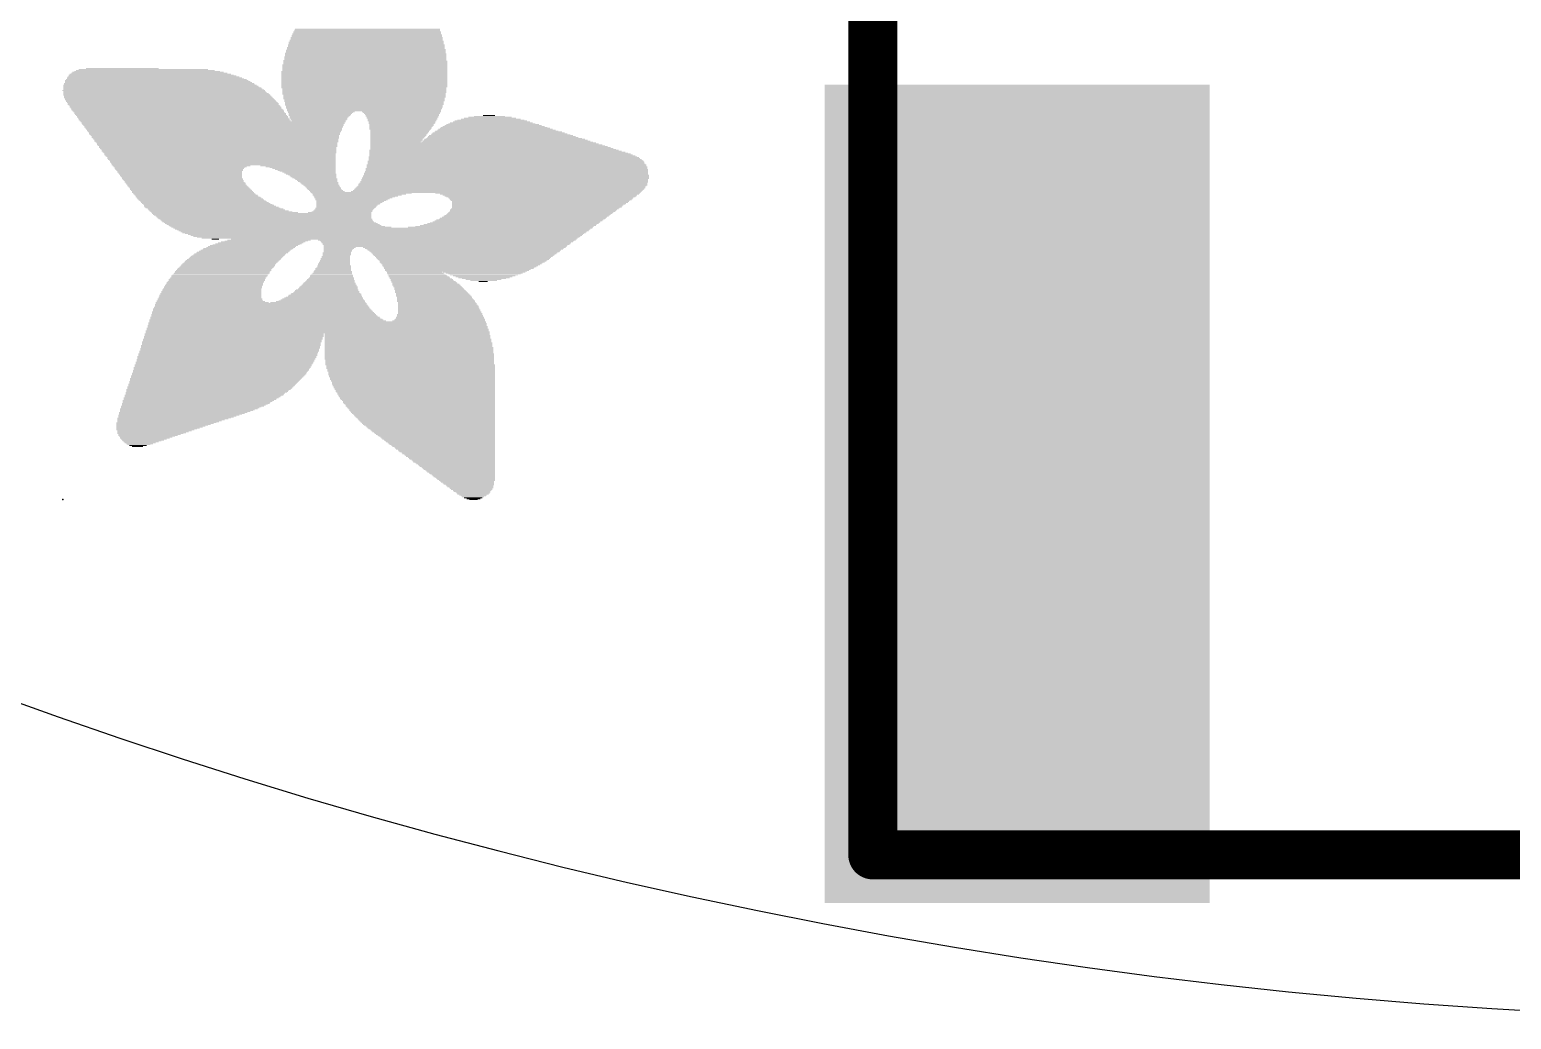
# Model space of a CAD drawing. Extents: x -22.4 to 22.3, y -22.2 to 22.2.
# Drawn here: x -7.5 to -1.35, y -22.23 to -18.11 of the extents above; entities that cross this region are included whole.
import ezdxf

# ---------------------------------------------------------------- set-up
doc = ezdxf.new("R2010")
doc.units = 0
for name, color, linetype in [('1', 12, 'CONTINUOUS'), ('20', 53, 'CONTINUOUS'), ('21', 53, 'CONTINUOUS'), ('23', 53, 'CONTINUOUS'), ('51', 53, 'CONTINUOUS')]:
    doc.layers.add(name, color=color, linetype=linetype)

# ---------------------------------------------------------------- blocks, each defined once
blk = doc.blocks.new('RECT')
blk.add_solid([(-0.5, -0.5), (0.5, -0.5), (-0.5, 0.5), (0.5, 0.5)])

msp = doc.modelspace()

# ---------------------------------------------------------------- linework, layer by layer
at = {"layer": '20'}
msp.add_arc((0, 0), 22.225, 180, 270, dxfattribs=at)
at = {"layer": '21', "const_width": 0.127}
msp.add_lwpolyline([(2.25, -21.542), (-2.25, -21.542)], dxfattribs=at)
at = {"layer": '21', "const_width": 0.0635}
msp.add_lwpolyline([(-2.25, -21.5103, 1), (-2.25, -21.5738)], format="xyb", dxfattribs=at)
at = {"layer": '23'}
msp.add_point((-7.366, -20.066), dxfattribs=at)
at = {"layer": '51', "const_width": 0.2032}
for points in [[(-4, -21.542), (-4, -14.042)], [(4, -21.542), (-4, -21.542)]]:
    msp.add_lwpolyline(points, dxfattribs=at)
at = {"layer": '51', "const_width": 0.1016}
for points in [[(-4, -21.4912, 1), (-4, -21.5928)], [(-4.0508, -21.542, 1), (-3.9492, -21.542)]]:
    msp.add_lwpolyline(points, format="xyb", dxfattribs=at)

# ---------------------------------------------------------------- block references
at = {"layer": '1', "xscale": 3.4, "yscale": 1.6, "rotation": 270}
msp.add_blockref('RECT', (-3.4, -20.042), dxfattribs=at)
at = {"layer": '21'}
for p, xscale, yscale in [((-6.1048, -18.1648), 0.6439, 0.0038), ((-6.1049, -18.1572), 0.6362, 0.0038), ((-6.1029, -18.161), 0.6401, 0.0038), ((-6.103, -18.1458), 0.6324, 0.0038), ((-6.103, -18.1496), 0.6324, 0.0038), ((-6.103, -18.1534), 0.6324, 0.0038), ((-6.103, -18.1381), 0.6248, 0.0038), ((-6.103, -18.142), 0.6248, 0.0039), ((-6.103, -18.1305), 0.6172, 0.0038), ((-6.1011, -18.1343), 0.621, 0.0038), ((-6.1011, -18.1229), 0.6134, 0.0038), ((-6.1011, -18.1267), 0.6134, 0.0038), ((-6.1011, -18.1153), 0.6058, 0.0038), ((-6.1011, -18.1191), 0.6058, 0.0038), ((-6.0992, -18.1115), 0.602, 0.0038), ((-6.1087, -18.2258), 0.6744, 0.0038), ((-6.1087, -18.2105), 0.6668, 0.0038), ((-6.1068, -18.2143), 0.6706, 0.0038), ((-6.1068, -18.2182), 0.6706, 0.0039), ((-6.1068, -18.222), 0.6706, 0.0038), ((-6.1068, -18.1991), 0.663, 0.0038), ((-6.1068, -18.2029), 0.663, 0.0038), ((-6.1068, -18.2067), 0.663, 0.0038), ((-6.1068, -18.1877), 0.6554, 0.0038), ((-6.1068, -18.1915), 0.6554, 0.0038), ((-6.1049, -18.1953), 0.6592, 0.0038), ((-6.1048, -18.1762), 0.6515, 0.0038), ((-6.1048, -18.1801), 0.6515, 0.0039), ((-6.1048, -18.1839), 0.6515, 0.0038), ((-6.1048, -18.1686), 0.6439, 0.0038), ((-6.1048, -18.1724), 0.6439, 0.0038), ((-7.0155, -18.2867), 0.6058, 0.0038), ((-7.0231, -18.2829), 0.5754, 0.0038), ((-7.0307, -18.2791), 0.5372, 0.0038), ((-7.1184, -18.2753), 0.3009, 0.0038), ((-6.1125, -18.2867), 0.6896, 0.0038), ((-6.1106, -18.2601), 0.6858, 0.0038), ((-6.1106, -18.2639), 0.6858, 0.0038), ((-6.1106, -18.2677), 0.6858, 0.0038), ((-6.1106, -18.2715), 0.6858, 0.0038), ((-6.1106, -18.2753), 0.6858, 0.0038), ((-6.1106, -18.2791), 0.6858, 0.0038), ((-6.1106, -18.2829), 0.6858, 0.0038), ((-6.1106, -18.241), 0.6782, 0.0038), ((-6.1087, -18.2448), 0.682, 0.0038), ((-6.1087, -18.2486), 0.682, 0.0038), ((-6.1087, -18.2524), 0.682, 0.0038), ((-6.1087, -18.2563), 0.682, 0.0039), ((-6.1087, -18.2296), 0.6744, 0.0038), ((-6.1087, -18.2334), 0.6744, 0.0038), ((-6.1087, -18.2372), 0.6744, 0.0038), ((-6.9622, -18.3439), 0.8039, 0.0038), ((-6.9584, -18.3477), 0.8115, 0.0038), ((-6.966, -18.3363), 0.7887, 0.0038), ((-6.9641, -18.3401), 0.7925, 0.0038), ((-6.9679, -18.3325), 0.7773, 0.0039), ((-6.9755, -18.3248), 0.762, 0.0038), ((-6.9717, -18.3286), 0.7696, 0.0038), ((-6.9774, -18.321), 0.7506, 0.0038), ((-6.985, -18.3134), 0.7278, 0.0038), ((-6.9812, -18.3172), 0.7354, 0.0038), ((-6.9888, -18.3096), 0.7124, 0.0038), ((-6.9983, -18.302), 0.6858, 0.0038), ((-6.9926, -18.3058), 0.6972, 0.0038), ((-7.0022, -18.2982), 0.6705, 0.0038), ((-7.006, -18.2944), 0.6477, 0.0039), ((-7.0117, -18.2905), 0.6287, 0.0038), ((-6.1125, -18.2905), 0.6896, 0.0038), ((-6.1125, -18.2944), 0.6896, 0.0039), ((-6.1125, -18.2982), 0.6896, 0.0038), ((-6.1125, -18.302), 0.6896, 0.0038), ((-6.1125, -18.3058), 0.6896, 0.0038), ((-6.1125, -18.3096), 0.6896, 0.0038), ((-6.1125, -18.3134), 0.6896, 0.0038), ((-6.1125, -18.3172), 0.6896, 0.0038), ((-6.1125, -18.321), 0.6896, 0.0038), ((-6.1125, -18.3248), 0.6896, 0.0038), ((-6.1125, -18.3286), 0.6896, 0.0038), ((-6.1125, -18.3325), 0.6896, 0.0039), ((-6.1125, -18.3363), 0.6896, 0.0038), ((-6.1125, -18.3401), 0.6896, 0.0038), ((-6.1125, -18.3439), 0.6896, 0.0038), ((-6.1125, -18.3477), 0.6896, 0.0038), ((-6.9469, -18.3667), 0.842, 0.0038), ((-6.9565, -18.3515), 0.8153, 0.0038), ((-6.9355, -18.382), 0.8573, 0.0038), ((-6.9336, -18.3858), 0.8611, 0.0038), ((-6.9526, -18.3553), 0.823, 0.0038), ((-6.9507, -18.3591), 0.8268, 0.0038), ((-6.9469, -18.3629), 0.8344, 0.0038), ((-6.9431, -18.3706), 0.842, 0.0039), ((-6.9412, -18.3744), 0.8458, 0.0038), ((-6.9374, -18.3782), 0.8534, 0.0038), ((-6.9298, -18.3896), 0.8611, 0.0038), ((-6.9279, -18.3934), 0.8649, 0.0038), ((-6.926, -18.3972), 0.8687, 0.0038), ((-6.9222, -18.401), 0.8687, 0.0038), ((-6.9203, -18.4048), 0.8725, 0.0038), ((-6.9165, -18.4087), 0.8725, 0.0039), ((-6.9146, -18.4125), 0.8763, 0.0038), ((-6.1125, -18.3515), 0.6896, 0.0038), ((-6.1144, -18.3553), 0.6858, 0.0038), ((-6.1125, -18.3591), 0.682, 0.0038), ((-6.1125, -18.3629), 0.682, 0.0038), ((-6.1125, -18.3667), 0.682, 0.0038), ((-6.1125, -18.3706), 0.682, 0.0039), ((-6.1125, -18.3744), 0.682, 0.0038), ((-6.1144, -18.3782), 0.6782, 0.0038), ((-6.1144, -18.382), 0.6782, 0.0038), ((-6.1125, -18.3858), 0.6744, 0.0038), ((-6.1125, -18.3896), 0.6744, 0.0038), ((-6.1125, -18.3934), 0.6744, 0.0038), ((-6.1144, -18.3972), 0.6706, 0.0038), ((-6.1144, -18.401), 0.6706, 0.0038), ((-6.1125, -18.4048), 0.6668, 0.0038), ((-6.1125, -18.4087), 0.6668, 0.0039), ((-6.1144, -18.4125), 0.663, 0.0038), ((-6.9108, -18.4163), 0.8763, 0.0038), ((-6.9069, -18.4201), 0.8763, 0.0038), ((-6.9069, -18.4239), 0.8763, 0.0038), ((-6.9031, -18.4277), 0.8763, 0.0038), ((-6.8993, -18.4315), 0.8763, 0.0038), ((-6.8974, -18.4353), 0.8801, 0.0038), ((-6.8955, -18.4391), 0.8763, 0.0038), ((-6.8917, -18.4429), 0.8763, 0.0038), ((-6.8898, -18.4468), 0.8801, 0.0039), ((-6.886, -18.4506), 0.8801, 0.0038), ((-6.8841, -18.4544), 0.8763, 0.0038), ((-6.8803, -18.4582), 0.8763, 0.0038), ((-6.8784, -18.462), 0.8801, 0.0038), ((-6.8765, -18.4658), 0.8763, 0.0038), ((-6.8727, -18.4696), 0.8763, 0.0038), ((-6.8688, -18.4734), 0.8763, 0.0038), ((-6.1125, -18.4163), 0.6592, 0.0038), ((-6.1125, -18.4201), 0.6592, 0.0038), ((-6.1125, -18.4239), 0.6592, 0.0038), ((-6.1145, -18.4277), 0.6553, 0.0038), ((-6.1126, -18.4315), 0.6515, 0.0038), ((-6.1126, -18.4353), 0.6515, 0.0038), ((-6.1145, -18.4391), 0.6477, 0.0038), ((-6.1126, -18.4429), 0.6439, 0.0038), ((-6.1145, -18.4468), 0.6401, 0.0039), ((-6.1145, -18.4506), 0.6401, 0.0038), ((-6.2915, -18.4544), 0.2781, 0.0038), ((-6.2954, -18.4582), 0.2705, 0.0038), ((-6.2954, -18.462), 0.2629, 0.0038), ((-6.2973, -18.4658), 0.259, 0.0038), ((-6.2992, -18.4696), 0.2552, 0.0038), ((-6.2992, -18.4734), 0.2476, 0.0038), ((-5.9582, -18.4544), 0.3276, 0.0038), ((-5.9582, -18.4582), 0.32, 0.0038), ((-5.9563, -18.462), 0.3162, 0.0038), ((-5.9563, -18.4658), 0.3086, 0.0038), ((-5.9544, -18.4696), 0.3048, 0.0038), ((-5.9563, -18.4734), 0.301, 0.0038), ((-5.5925, -18.4734), 0.1295, 0.0038), ((-5.5944, -18.4696), 0.0495, 0.0038), ((-6.8688, -18.4772), 0.8763, 0.0038), ((-6.865, -18.481), 0.8763, 0.0038), ((-6.8612, -18.4849), 0.8763, 0.0039), ((-6.8612, -18.4887), 0.8763, 0.0038), ((-6.8574, -18.4925), 0.8763, 0.0038), ((-6.7412, -18.4963), 1.1011, 0.0038), ((-6.7412, -18.5001), 1.0935, 0.0038), ((-6.7412, -18.5039), 1.0935, 0.0038), ((-6.7412, -18.5077), 1.0859, 0.0038), ((-6.7393, -18.5115), 1.0821, 0.0038), ((-6.7393, -18.5153), 1.0745, 0.0038), ((-6.7393, -18.5191), 1.0745, 0.0038), ((-6.7393, -18.523), 1.0668, 0.0039), ((-6.7374, -18.5268), 1.0629, 0.0038), ((-6.7355, -18.5306), 1.0591, 0.0038), ((-6.7374, -18.5344), 1.0553, 0.0038), ((-6.3011, -18.4772), 0.2438, 0.0038), ((-6.303, -18.481), 0.24, 0.0038), ((-6.3011, -18.4849), 0.2362, 0.0039), ((-6.303, -18.4887), 0.2324, 0.0038), ((-6.303, -18.4925), 0.2248, 0.0038), ((-5.9544, -18.4772), 0.2972, 0.0038), ((-5.9563, -18.481), 0.2934, 0.0038), ((-5.9544, -18.4849), 0.2896, 0.0039), ((-5.9563, -18.4887), 0.2858, 0.0038), ((-5.9563, -18.4925), 0.2858, 0.0038), ((-5.9563, -18.4963), 0.2782, 0.0038), ((-5.9563, -18.5001), 0.2782, 0.0038), ((-5.9582, -18.5039), 0.2744, 0.0038), ((-5.9583, -18.5077), 0.2667, 0.0038), ((-5.9583, -18.5115), 0.2667, 0.0038), ((-5.9602, -18.5153), 0.2629, 0.0038), ((-5.9621, -18.5191), 0.2591, 0.0038), ((-5.9621, -18.523), 0.2591, 0.0039), ((-5.964, -18.5268), 0.2553, 0.0038), ((-5.9639, -18.5306), 0.2476, 0.0038), ((-5.9658, -18.5344), 0.2438, 0.0038), ((-5.562, -18.5344), 0.5105, 0.0038), ((-5.5639, -18.5306), 0.4915, 0.0038), ((-5.5677, -18.5268), 0.4762, 0.0038), ((-5.5696, -18.523), 0.4572, 0.0039), ((-5.5734, -18.5191), 0.442, 0.0038), ((-5.5753, -18.5153), 0.423, 0.0038), ((-5.5772, -18.5115), 0.4038, 0.0038), ((-5.5791, -18.5077), 0.3848, 0.0038), ((-5.5829, -18.5039), 0.362, 0.0038), ((-5.5849, -18.5001), 0.3429, 0.0038), ((-5.5848, -18.4963), 0.32, 0.0038), ((-5.5867, -18.4925), 0.301, 0.0038), ((-5.5868, -18.4887), 0.2781, 0.0038), ((-5.5868, -18.4849), 0.2477, 0.0039), ((-5.5906, -18.481), 0.2171, 0.0038), ((-5.5906, -18.4772), 0.1791, 0.0038), ((-6.7355, -18.5382), 1.0515, 0.0038), ((-6.7355, -18.542), 1.0439, 0.0038), ((-6.7355, -18.5458), 1.0439, 0.0038), ((-6.7336, -18.5496), 1.0401, 0.0038), ((-6.7336, -18.5534), 1.0325, 0.0038), ((-6.7317, -18.5572), 1.0287, 0.0038), ((-6.7317, -18.5611), 1.0287, 0.0039), ((-6.7298, -18.5649), 1.0249, 0.0038), ((-6.7298, -18.5687), 1.0173, 0.0038), ((-6.7279, -18.5725), 1.0135, 0.0038), ((-6.7279, -18.5763), 1.0135, 0.0038), ((-6.7259, -18.5801), 1.0096, 0.0038), ((-6.7259, -18.5839), 1.002, 0.0038), ((-6.724, -18.5877), 0.9982, 0.0038), ((-6.724, -18.5915), 0.9982, 0.0038), ((-6.7221, -18.5953), 0.9944, 0.0038), ((-5.6058, -18.5915), 0.9639, 0.0038), ((-5.6001, -18.5953), 0.9753, 0.0038), ((-5.9658, -18.5382), 0.2438, 0.0038), ((-5.9677, -18.542), 0.24, 0.0038), ((-5.9696, -18.5458), 0.2362, 0.0038), ((-5.9715, -18.5496), 0.2324, 0.0038), ((-5.9715, -18.5534), 0.2324, 0.0038), ((-5.9734, -18.5572), 0.2286, 0.0038), ((-5.9754, -18.5611), 0.2247, 0.0039), ((-5.9773, -18.5649), 0.2209, 0.0038), ((-5.9792, -18.5687), 0.2171, 0.0038), ((-5.9792, -18.5725), 0.2171, 0.0038), ((-5.9811, -18.5763), 0.2133, 0.0038), ((-5.983, -18.5801), 0.2095, 0.0038), ((-5.6191, -18.5839), 0.9372, 0.0038), ((-5.6134, -18.5877), 0.9486, 0.0038), ((-5.5182, -18.5801), 0.7125, 0.0038), ((-5.522, -18.5763), 0.6973, 0.0038), ((-5.5258, -18.5725), 0.682, 0.0038), ((-5.5296, -18.5687), 0.6668, 0.0038), ((-5.5315, -18.5649), 0.6477, 0.0038), ((-5.5372, -18.5611), 0.6286, 0.0039), ((-5.541, -18.5572), 0.6134, 0.0038), ((-5.5448, -18.5534), 0.5982, 0.0038), ((-5.5468, -18.5496), 0.5791, 0.0038), ((-5.5506, -18.5458), 0.5639, 0.0038), ((-5.5544, -18.542), 0.5487, 0.0038), ((-5.5563, -18.5382), 0.5295, 0.0038), ((-6.7202, -18.5992), 0.9906, 0.0039), ((-6.7221, -18.603), 0.9868, 0.0038), ((-6.7202, -18.6068), 0.983, 0.0038), ((-6.7183, -18.6106), 0.9792, 0.0038), ((-6.7164, -18.6144), 0.9754, 0.0038), ((-6.7164, -18.6182), 0.9754, 0.0038), ((-6.7145, -18.622), 0.9716, 0.0038), ((-6.7126, -18.6258), 0.9678, 0.0038), ((-6.7126, -18.6296), 0.9601, 0.0038), ((-6.7126, -18.6334), 0.9601, 0.0038), ((-6.7107, -18.6373), 0.9563, 0.0039), ((-6.7088, -18.6411), 0.9525, 0.0038), ((-6.7069, -18.6449), 0.9487, 0.0038), ((-6.7069, -18.6487), 0.9487, 0.0038), ((-6.705, -18.6525), 0.9449, 0.0038), ((-6.7031, -18.6563), 0.9411, 0.0038), ((-5.5372, -18.6411), 1.1164, 0.0038), ((-5.5334, -18.6449), 1.124, 0.0038), ((-5.5315, -18.6487), 1.1278, 0.0038), ((-5.5277, -18.6525), 1.1354, 0.0038), ((-5.5258, -18.6563), 1.1392, 0.0038), ((-5.5544, -18.6258), 1.0745, 0.0038), ((-5.5487, -18.6296), 1.0859, 0.0038), ((-5.5449, -18.6334), 1.0935, 0.0038), ((-5.5392, -18.6373), 1.1049, 0.0039), ((-5.5734, -18.6144), 1.0364, 0.0038), ((-5.5677, -18.6182), 1.0478, 0.0038), ((-5.5601, -18.622), 1.063, 0.0038), ((-5.5944, -18.5992), 0.9867, 0.0039), ((-5.5886, -18.603), 0.9982, 0.0038), ((-5.5829, -18.6068), 1.0096, 0.0038), ((-5.5772, -18.6106), 1.021, 0.0038), ((-6.7012, -18.6601), 0.9373, 0.0038), ((-6.7012, -18.6639), 0.9373, 0.0038), ((-6.6993, -18.6677), 0.9335, 0.0038), ((-6.6974, -18.6715), 0.9297, 0.0038), ((-6.6974, -18.6754), 0.9297, 0.0039), ((-6.8727, -18.6792), 0.5715, 0.0038), ((-6.8783, -18.683), 0.5524, 0.0038), ((-6.8802, -18.6868), 0.541, 0.0038), ((-6.8821, -18.6906), 0.5372, 0.0038), ((-6.8821, -18.6944), 0.5296, 0.0038), ((-6.8802, -18.6982), 0.5258, 0.0038), ((-6.8802, -18.702), 0.5182, 0.0038), ((-6.8802, -18.7058), 0.5182, 0.0038), ((-6.8783, -18.7096), 0.5144, 0.0038), ((-6.8764, -18.7135), 0.5106, 0.0039), ((-6.8745, -18.7173), 0.5068, 0.0038), ((-6.3887, -18.6792), 0.3124, 0.0038), ((-6.3773, -18.683), 0.2896, 0.0038), ((-6.3697, -18.6868), 0.2743, 0.0038), ((-6.3639, -18.6906), 0.2629, 0.0038), ((-6.3582, -18.6944), 0.2515, 0.0038), ((-6.3525, -18.6982), 0.2401, 0.0038), ((-6.3487, -18.702), 0.2324, 0.0038), ((-6.343, -18.7058), 0.221, 0.0038), ((-6.3392, -18.7096), 0.2134, 0.0038), ((-6.3335, -18.7135), 0.2096, 0.0039), ((-6.3296, -18.7173), 0.2019, 0.0038), ((-5.5239, -18.7096), 1.1811, 0.0038), ((-5.5239, -18.7135), 1.1811, 0.0039), ((-5.522, -18.7173), 1.1849, 0.0038), ((-5.522, -18.702), 1.1773, 0.0038), ((-5.522, -18.7058), 1.1773, 0.0038), ((-5.522, -18.6906), 1.1697, 0.0038), ((-5.5201, -18.6944), 1.1735, 0.0038), ((-5.5201, -18.6982), 1.1735, 0.0038), ((-5.522, -18.6754), 1.1621, 0.0039), ((-5.522, -18.6792), 1.1621, 0.0038), ((-5.5201, -18.683), 1.1659, 0.0038), ((-5.5201, -18.6868), 1.1659, 0.0038), ((-5.522, -18.6715), 1.1545, 0.0038), ((-5.5258, -18.6601), 1.1468, 0.0038), ((-5.5239, -18.6639), 1.1506, 0.0038), ((-5.5239, -18.6677), 1.1506, 0.0038), ((-6.8745, -18.7211), 0.5068, 0.0038), ((-6.8726, -18.7249), 0.503, 0.0038), ((-6.8707, -18.7287), 0.4992, 0.0038), ((-6.8688, -18.7325), 0.503, 0.0038), ((-6.8669, -18.7363), 0.4991, 0.0038), ((-6.8631, -18.7401), 0.4991, 0.0038), ((-6.8612, -18.7439), 0.4953, 0.0038), ((-6.8593, -18.7477), 0.4991, 0.0038), ((-6.8555, -18.7516), 0.4991, 0.0039), ((-6.8536, -18.7554), 0.4953, 0.0038), ((-6.8498, -18.7592), 0.4953, 0.0038), ((-6.8479, -18.763), 0.4991, 0.0038), ((-6.8441, -18.7668), 0.4991, 0.0038), ((-6.8403, -18.7706), 0.4991, 0.0038), ((-6.8365, -18.7744), 0.4991, 0.0038), ((-6.8345, -18.7782), 0.503, 0.0038), ((-6.8307, -18.782), 0.503, 0.0038), ((-6.3258, -18.7211), 0.1943, 0.0038), ((-6.3239, -18.7249), 0.1905, 0.0038), ((-6.3201, -18.7287), 0.1829, 0.0038), ((-6.3144, -18.7325), 0.1791, 0.0038), ((-6.3125, -18.7363), 0.1753, 0.0038), ((-6.3087, -18.7401), 0.1676, 0.0038), ((-6.3068, -18.7439), 0.1638, 0.0038), ((-6.3011, -18.7477), 0.16, 0.0038), ((-6.2992, -18.7516), 0.1562, 0.0039), ((-6.2973, -18.7554), 0.1524, 0.0038), ((-6.2916, -18.7592), 0.1486, 0.0038), ((-6.2897, -18.763), 0.1448, 0.0038), ((-6.2859, -18.7668), 0.1448, 0.0038), ((-6.282, -18.7706), 0.1447, 0.0038), ((-6.2801, -18.7744), 0.1409, 0.0038), ((-6.2763, -18.7782), 0.1409, 0.0038), ((-6.2725, -18.782), 0.141, 0.0038), ((-5.5582, -18.782), 1.2039, 0.0038), ((-5.5544, -18.7782), 1.2039, 0.0038), ((-5.5506, -18.7744), 1.2039, 0.0038), ((-5.5467, -18.7706), 1.204, 0.0038), ((-5.5448, -18.7668), 1.2002, 0.0038), ((-5.541, -18.763), 1.2002, 0.0038), ((-5.5372, -18.7554), 1.2002, 0.0038), ((-5.5372, -18.7592), 1.2002, 0.0038), ((-5.5353, -18.7516), 1.1964, 0.0039), ((-5.5315, -18.7439), 1.1964, 0.0038), ((-5.5315, -18.7477), 1.1964, 0.0038), ((-5.5296, -18.7363), 1.1925, 0.0038), ((-5.5296, -18.7401), 1.1925, 0.0038), ((-5.5258, -18.7287), 1.1925, 0.0038), ((-5.5258, -18.7325), 1.1925, 0.0038), ((-5.5239, -18.7211), 1.1887, 0.0038), ((-5.5239, -18.7249), 1.1887, 0.0038), ((-6.8269, -18.7858), 0.5029, 0.0038), ((-6.825, -18.7897), 0.5067, 0.0039), ((-6.8212, -18.7935), 0.5067, 0.0038), ((-6.8174, -18.7973), 0.5067, 0.0038), ((-6.8117, -18.8011), 0.5105, 0.0038), ((-6.8079, -18.8049), 0.5105, 0.0038), ((-6.804, -18.8087), 0.5182, 0.0038), ((-6.8002, -18.8125), 0.5182, 0.0038), ((-6.7945, -18.8163), 0.522, 0.0038), ((-6.7907, -18.8201), 0.522, 0.0038), ((-6.785, -18.8239), 0.5258, 0.0038), ((-6.7812, -18.8278), 0.5258, 0.0039), ((-6.7755, -18.8316), 0.5295, 0.0038), ((-6.7697, -18.8354), 0.5334, 0.0038), ((-6.764, -18.8392), 0.5372, 0.0038), ((-6.7583, -18.843), 0.541, 0.0038), ((-6.2668, -18.7858), 0.1448, 0.0038), ((-5.6496, -18.7897), 1.3716, 0.0039), ((-6.124, -18.7935), 0.4153, 0.0038), ((-6.1335, -18.7973), 0.3886, 0.0038), ((-6.143, -18.8011), 0.3696, 0.0038), ((-6.1487, -18.8049), 0.3506, 0.0038), ((-6.1526, -18.8087), 0.3353, 0.0038), ((-6.1583, -18.8125), 0.3239, 0.0038), ((-6.162, -18.8163), 0.3086, 0.0038), ((-6.1659, -18.8201), 0.3009, 0.0038), ((-6.1678, -18.8239), 0.2895, 0.0038), ((-6.1715, -18.8278), 0.2819, 0.0039), ((-6.1753, -18.8316), 0.2743, 0.0038), ((-6.1791, -18.8354), 0.2667, 0.0038), ((-6.181, -18.8392), 0.2629, 0.0038), ((-6.1849, -18.843), 0.2552, 0.0038), ((-5.5639, -18.7858), 1.2078, 0.0038), ((-5.3924, -18.7935), 0.8496, 0.0038), ((-5.3848, -18.7973), 0.8268, 0.0038), ((-5.3829, -18.8011), 0.8078, 0.0038), ((-5.381, -18.8049), 0.7963, 0.0038), ((-5.3791, -18.8087), 0.7848, 0.0038), ((-5.3791, -18.8125), 0.7696, 0.0038), ((-5.3791, -18.8163), 0.762, 0.0038), ((-5.3791, -18.8201), 0.7544, 0.0038), ((-5.381, -18.8239), 0.743, 0.0038), ((-5.3868, -18.8354), 0.7239, 0.0038), ((-5.3887, -18.8392), 0.7201, 0.0038), ((-5.3925, -18.843), 0.7125, 0.0038), ((-5.381, -18.8278), 0.7354, 0.0039), ((-5.3829, -18.8316), 0.7316, 0.0038), ((-6.7545, -18.8468), 0.5486, 0.0038), ((-6.7469, -18.8506), 0.5563, 0.0038), ((-6.7412, -18.8544), 0.5601, 0.0038), ((-6.7317, -18.8582), 0.5639, 0.0038), ((-6.726, -18.862), 0.5677, 0.0038), ((-6.7164, -18.8659), 0.5792, 0.0039), ((-6.7069, -18.8697), 0.5905, 0.0038), ((-6.6935, -18.8735), 0.6096, 0.0038), ((-6.5392, -18.8773), 0.9106, 0.0038), ((-6.5373, -18.8811), 0.9068, 0.0038), ((-6.5354, -18.8849), 0.903, 0.0038), ((-6.5316, -18.8887), 0.8954, 0.0038), ((-6.5297, -18.8925), 0.8916, 0.0038), ((-6.5278, -18.8963), 0.8878, 0.0038), ((-6.524, -18.9001), 0.8878, 0.0038), ((-6.5202, -18.904), 0.8801, 0.0039), ((-6.2153, -18.8735), 0.2629, 0.0038), ((-6.2058, -18.8697), 0.2515, 0.0038), ((-6.2021, -18.8659), 0.2439, 0.0039), ((-6.1983, -18.862), 0.2439, 0.0038), ((-6.1925, -18.8544), 0.2476, 0.0038), ((-6.1944, -18.8582), 0.2438, 0.0038), ((-6.1868, -18.8468), 0.2514, 0.0038), ((-6.1887, -18.8506), 0.2476, 0.0038), ((-5.4667, -18.904), 0.6934, 0.0039), ((-5.4572, -18.9001), 0.6896, 0.0038), ((-5.4534, -18.8963), 0.6896, 0.0038), ((-5.4477, -18.8925), 0.6858, 0.0038), ((-5.44, -18.8887), 0.6858, 0.0038), ((-5.4362, -18.8849), 0.6858, 0.0038), ((-5.4305, -18.8811), 0.682, 0.0038), ((-5.4248, -18.8773), 0.6858, 0.0038), ((-5.421, -18.8735), 0.6858, 0.0038), ((-5.4153, -18.8697), 0.6896, 0.0038), ((-5.4096, -18.862), 0.6934, 0.0038), ((-5.4115, -18.8659), 0.6896, 0.0039), ((-5.4039, -18.8582), 0.6973, 0.0038), ((-5.3944, -18.8468), 0.7087, 0.0038), ((-5.3963, -18.8506), 0.7049, 0.0038), ((-5.4001, -18.8544), 0.6973, 0.0038), ((-6.5164, -18.9078), 0.8801, 0.0038), ((-6.5126, -18.9116), 0.8801, 0.0038), ((-6.505, -18.9154), 0.8801, 0.0038), ((-6.4992, -18.9192), 0.8839, 0.0038), ((-6.4916, -18.923), 0.884, 0.0038), ((-6.484, -18.9268), 0.8839, 0.0038), ((-6.4745, -18.9306), 0.8953, 0.0038), ((-6.4573, -18.9344), 0.9144, 0.0038), ((-6.0363, -18.9382), 1.7412, 0.0038), ((-6.0363, -18.9421), 1.726, 0.0039), ((-6.0345, -18.9459), 1.7145, 0.0038), ((-6.0325, -18.9497), 1.703, 0.0038), ((-6.0325, -18.9535), 1.6878, 0.0038), ((-6.0306, -18.9573), 1.6764, 0.0038), ((-6.0287, -18.9611), 1.6574, 0.0038), ((-6.0249, -18.9649), 1.6421, 0.0038), ((-5.5467, -18.9344), 0.7696, 0.0038), ((-5.5296, -18.9306), 0.743, 0.0038), ((-5.5163, -18.9268), 0.7315, 0.0038), ((-5.5068, -18.923), 0.7201, 0.0038), ((-5.4953, -18.9192), 0.7124, 0.0038), ((-5.4877, -18.9154), 0.7049, 0.0038), ((-5.4801, -18.9116), 0.6973, 0.0038), ((-5.4724, -18.9078), 0.6972, 0.0038), ((-6.0211, -18.9687), 1.6269, 0.0038), ((-6.0192, -18.9725), 1.6078, 0.0038), ((-6.0135, -18.9763), 1.5887, 0.0038), ((-6.0078, -18.9802), 1.5621, 0.0039), ((-6.5983, -19.0259), 0.3734, 0.0038), ((-6.5945, -19.0221), 0.3734, 0.0038), ((-6.585, -19.0183), 0.3695, 0.0039), ((-6.5793, -19.0144), 0.3657, 0.0038), ((-6.5716, -19.0106), 0.3658, 0.0038), ((-6.7317, -18.984), 0.0305, 0.0038), ((-6.5621, -19.0068), 0.362, 0.0038), ((-6.5526, -19.003), 0.3581, 0.0038), ((-6.5431, -18.9992), 0.3543, 0.0038), ((-6.5335, -18.9954), 0.3505, 0.0038), ((-6.5202, -18.9916), 0.3467, 0.0038), ((-6.5088, -18.9878), 0.3467, 0.0038), ((-5.9487, -18.984), 1.4364, 0.0038), ((-5.7696, -18.9878), 1.0706, 0.0038), ((-5.7696, -18.9916), 1.0554, 0.0038), ((-5.7696, -18.9954), 1.0478, 0.0038), ((-5.7716, -18.9992), 1.0363, 0.0038), ((-5.7716, -19.003), 1.0287, 0.0038), ((-5.7735, -19.0068), 1.0249, 0.0038), ((-5.7754, -19.0106), 1.0135, 0.0038), ((-5.7773, -19.0144), 1.0097, 0.0038), ((-6.2154, -19.0183), 0.1334, 0.0039), ((-6.2192, -19.0221), 0.1258, 0.0038), ((-6.2211, -19.0259), 0.122, 0.0038), ((-5.6972, -19.0183), 0.842, 0.0039), ((-5.6972, -19.0221), 0.8268, 0.0038), ((-5.6953, -19.0259), 0.8154, 0.0038), ((-6.6745, -19.0868), 0.3886, 0.0038), ((-6.6707, -19.083), 0.3886, 0.0038), ((-6.6669, -19.0792), 0.3886, 0.0038), ((-6.6631, -19.0754), 0.3887, 0.0038), ((-6.6593, -19.0716), 0.3887, 0.0038), ((-6.6554, -19.0678), 0.3886, 0.0038), ((-6.6497, -19.064), 0.3848, 0.0038), ((-6.6459, -19.0602), 0.3848, 0.0038), ((-6.6421, -19.0564), 0.3848, 0.0039), ((-6.6383, -19.0525), 0.3848, 0.0038), ((-6.6326, -19.0487), 0.381, 0.0038), ((-6.6288, -19.0449), 0.381, 0.0038), ((-6.6211, -19.0411), 0.381, 0.0038), ((-6.6173, -19.0373), 0.381, 0.0038), ((-6.6116, -19.0335), 0.3772, 0.0038), ((-6.6059, -19.0297), 0.3734, 0.0038), ((-6.2383, -19.0868), 0.1333, 0.0038), ((-6.2364, -19.0792), 0.1295, 0.0038), ((-6.2364, -19.083), 0.1295, 0.0038), ((-6.2345, -19.0716), 0.1257, 0.0038), ((-6.2345, -19.0754), 0.1257, 0.0038), ((-6.2326, -19.064), 0.1219, 0.0038), ((-6.2326, -19.0678), 0.1219, 0.0038), ((-6.2307, -19.0564), 0.1181, 0.0039), ((-6.2307, -19.0602), 0.1181, 0.0038), ((-6.2269, -19.0411), 0.1181, 0.0038), ((-6.2269, -19.0449), 0.1181, 0.0038), ((-6.2269, -19.0487), 0.1181, 0.0038), ((-6.2288, -19.0525), 0.1143, 0.0038), ((-6.223, -19.0297), 0.1182, 0.0038), ((-6.223, -19.0335), 0.1182, 0.0038), ((-6.225, -19.0373), 0.1143, 0.0038), ((-5.6973, -19.0297), 0.8039, 0.0038), ((-5.6954, -19.0335), 0.7925, 0.0038), ((-5.6953, -19.0373), 0.7848, 0.0038), ((-5.6972, -19.0411), 0.7734, 0.0038), ((-5.6972, -19.0449), 0.7658, 0.0038), ((-5.6991, -19.0487), 0.7544, 0.0038), ((-5.6991, -19.0525), 0.7468, 0.0038), ((-5.6992, -19.0564), 0.7391, 0.0039), ((-5.7011, -19.0602), 0.7277, 0.0038), ((-5.7011, -19.064), 0.7201, 0.0038), ((-5.7011, -19.0678), 0.7125, 0.0038), ((-5.703, -19.0716), 0.7011, 0.0038), ((-5.7029, -19.0754), 0.6934, 0.0038), ((-5.7067, -19.0792), 0.6858, 0.0038), ((-5.7087, -19.083), 0.6743, 0.0038), ((-5.7087, -19.0868), 0.6667, 0.0038), ((-6.7259, -19.1516), 0.4, 0.0038), ((-6.7221, -19.1478), 0.4, 0.0038), ((-6.7202, -19.144), 0.3962, 0.0038), ((-6.7145, -19.1364), 0.4, 0.0038), ((-6.7164, -19.1402), 0.3962, 0.0038), ((-6.7126, -19.1326), 0.3962, 0.0039), ((-6.7088, -19.1287), 0.3962, 0.0038), ((-6.705, -19.1249), 0.3963, 0.0038), ((-6.7012, -19.1173), 0.3963, 0.0038), ((-6.7031, -19.1211), 0.3925, 0.0038), ((-6.6974, -19.1135), 0.3963, 0.0038), ((-6.6955, -19.1097), 0.3925, 0.0038), ((-6.6916, -19.1059), 0.3924, 0.0038), ((-6.6878, -19.1021), 0.3924, 0.0038), ((-6.684, -19.0983), 0.3924, 0.0038), ((-6.6802, -19.0945), 0.3924, 0.0039), ((-6.6783, -19.0906), 0.3886, 0.0038), ((-6.2534, -19.1516), 0.1943, 0.0038), ((-6.2515, -19.1478), 0.1905, 0.0038), ((-6.2496, -19.144), 0.1867, 0.0038), ((-6.2496, -19.1364), 0.1791, 0.0038), ((-6.2496, -19.1402), 0.1791, 0.0038), ((-6.2477, -19.1326), 0.1753, 0.0039), ((-6.2477, -19.1287), 0.1677, 0.0038), ((-6.2458, -19.1249), 0.1639, 0.0038), ((-6.2439, -19.1173), 0.1601, 0.0038), ((-6.2439, -19.1211), 0.1601, 0.0038), ((-6.244, -19.1135), 0.1524, 0.0038), ((-6.242, -19.1059), 0.1485, 0.0038), ((-6.242, -19.1097), 0.1485, 0.0038), ((-6.2401, -19.1021), 0.1447, 0.0038), ((-6.2383, -19.0945), 0.1409, 0.0039), ((-6.2383, -19.0983), 0.1409, 0.0038), ((-6.2383, -19.0906), 0.1333, 0.0038), ((-5.7106, -19.0906), 0.6553, 0.0038), ((-5.7144, -19.0945), 0.6477, 0.0039), ((-5.7163, -19.0983), 0.6363, 0.0038), ((-5.7182, -19.1021), 0.6248, 0.0038), ((-5.7201, -19.1059), 0.621, 0.0038), ((-5.7239, -19.1097), 0.6058, 0.0038), ((-5.7277, -19.1135), 0.5982, 0.0038), ((-5.7296, -19.1173), 0.5868, 0.0038), ((-5.9049, -19.1211), 0.2286, 0.0038), ((-5.9011, -19.1249), 0.2363, 0.0038), ((-5.8973, -19.1287), 0.2363, 0.0038), ((-5.8935, -19.1326), 0.2439, 0.0039), ((-5.8896, -19.1364), 0.2438, 0.0038), ((-5.8858, -19.1402), 0.2514, 0.0038), ((-5.882, -19.144), 0.2514, 0.0038), ((-5.8782, -19.1478), 0.259, 0.0038), ((-5.8744, -19.1516), 0.2591, 0.0038), ((-5.6154, -19.1211), 0.3429, 0.0038), ((-5.6153, -19.1249), 0.32, 0.0038), ((-5.6134, -19.1287), 0.301, 0.0038), ((-5.6153, -19.1326), 0.282, 0.0039), ((-5.6153, -19.1364), 0.259, 0.0038), ((-5.6153, -19.1402), 0.2362, 0.0038), ((-5.6153, -19.144), 0.2134, 0.0038), ((-5.6153, -19.1478), 0.1828, 0.0038), ((-5.6172, -19.1516), 0.1486, 0.0038), ((-6.7507, -19.2088), 0.4191, 0.0039), ((-6.7507, -19.2126), 0.4191, 0.0038), ((-6.7488, -19.2011), 0.4153, 0.0038), ((-6.7488, -19.2049), 0.4153, 0.0038), ((-6.7469, -19.1935), 0.4115, 0.0038), ((-6.7469, -19.1973), 0.4115, 0.0038), ((-6.745, -19.1897), 0.4077, 0.0038), ((-6.7412, -19.1821), 0.4077, 0.0038), ((-6.7412, -19.1859), 0.4077, 0.0038), ((-6.7374, -19.1745), 0.4077, 0.0038), ((-6.7393, -19.1783), 0.4039, 0.0038), ((-6.7355, -19.1707), 0.4039, 0.0039), ((-6.7317, -19.163), 0.4039, 0.0038), ((-6.7336, -19.1668), 0.4001, 0.0038), ((-6.7298, -19.1592), 0.4001, 0.0038), ((-6.7259, -19.1554), 0.4, 0.0038), ((-6.2725, -19.2126), 0.2934, 0.0038), ((-6.2726, -19.2088), 0.2857, 0.0039), ((-6.2707, -19.2049), 0.2743, 0.0038), ((-6.2688, -19.2011), 0.2705, 0.0038), ((-6.2688, -19.1973), 0.2629, 0.0038), ((-6.2669, -19.1935), 0.2591, 0.0038), ((-6.2649, -19.1897), 0.2476, 0.0038), ((-6.263, -19.1859), 0.2438, 0.0038), ((-6.2611, -19.1821), 0.24, 0.0038), ((-6.2611, -19.1783), 0.2324, 0.0038), ((-6.2592, -19.1745), 0.2286, 0.0038), ((-6.2592, -19.1707), 0.221, 0.0039), ((-6.2573, -19.1668), 0.2172, 0.0038), ((-6.2573, -19.163), 0.2096, 0.0038), ((-6.2554, -19.1592), 0.2058, 0.0038), ((-6.2534, -19.1554), 0.2019, 0.0038), ((-5.8725, -19.1554), 0.2629, 0.0038), ((-5.8668, -19.1592), 0.2667, 0.0038), ((-5.8649, -19.163), 0.2705, 0.0038), ((-5.8611, -19.1668), 0.2705, 0.0038), ((-5.8573, -19.1707), 0.2781, 0.0039), ((-5.8554, -19.1745), 0.2819, 0.0038), ((-5.8516, -19.1783), 0.2819, 0.0038), ((-5.8496, -19.1821), 0.2858, 0.0038), ((-5.8458, -19.1859), 0.2858, 0.0038), ((-5.8439, -19.1897), 0.2896, 0.0038), ((-5.842, -19.1935), 0.2934, 0.0038), ((-5.8382, -19.1973), 0.2934, 0.0038), ((-5.8363, -19.2011), 0.2972, 0.0038), ((-5.8344, -19.2049), 0.301, 0.0038), ((-5.8306, -19.2088), 0.301, 0.0039), ((-5.8287, -19.2126), 0.3048, 0.0038), ((-5.6173, -19.1554), 0.1105, 0.0038), ((-5.6192, -19.1592), 0.0381, 0.0038), ((-6.5392, -19.2735), 0.903, 0.0038), ((-6.5393, -19.2659), 0.8953, 0.0038), ((-6.5393, -19.2697), 0.8953, 0.0038), ((-6.5431, -19.2545), 0.8801, 0.0038), ((-6.5412, -19.2583), 0.8839, 0.0038), ((-6.5393, -19.2621), 0.8877, 0.0038), ((-6.5412, -19.2507), 0.8763, 0.0038), ((-6.745, -19.2469), 0.4686, 0.0039), ((-6.7545, -19.2392), 0.442, 0.0038), ((-6.7507, -19.243), 0.4496, 0.0038), ((-6.7545, -19.2316), 0.4344, 0.0038), ((-6.7545, -19.2354), 0.4344, 0.0038), ((-6.7545, -19.224), 0.4268, 0.0038), ((-6.7545, -19.2278), 0.4268, 0.0038), ((-6.7526, -19.2164), 0.4229, 0.0038), ((-6.7526, -19.2202), 0.4229, 0.0038), ((-6.3049, -19.2469), 0.3962, 0.0039), ((-6.2954, -19.243), 0.3696, 0.0038), ((-6.2896, -19.2392), 0.3581, 0.0038), ((-6.2877, -19.2354), 0.3467, 0.0038), ((-6.2858, -19.2316), 0.3353, 0.0038), ((-6.282, -19.2278), 0.3277, 0.0038), ((-6.2801, -19.224), 0.3163, 0.0038), ((-6.2763, -19.2202), 0.3086, 0.0038), ((-6.2763, -19.2164), 0.301, 0.0038), ((-5.8249, -19.2202), 0.3125, 0.0038), ((-5.8268, -19.2164), 0.3086, 0.0038), ((-5.8211, -19.224), 0.3125, 0.0038), ((-5.8211, -19.2278), 0.3125, 0.0038), ((-5.8192, -19.2316), 0.3163, 0.0038), ((-5.8173, -19.2354), 0.3201, 0.0038), ((-5.8154, -19.2392), 0.3239, 0.0038), ((-5.8154, -19.243), 0.3239, 0.0038), ((-5.8115, -19.2469), 0.3238, 0.0039), ((-5.8096, -19.2507), 0.3276, 0.0038), ((-5.8096, -19.2545), 0.3276, 0.0038), ((-5.8077, -19.2583), 0.3314, 0.0038), ((-5.8058, -19.2621), 0.3352, 0.0038), ((-5.8058, -19.2659), 0.3352, 0.0038), ((-5.8039, -19.2697), 0.339, 0.0038), ((-5.8039, -19.2735), 0.339, 0.0038), ((-6.3088, -19.3307), 1.4021, 0.0038), ((-6.3069, -19.3345), 1.4059, 0.0038), ((-6.3069, -19.3269), 1.3983, 0.0038), ((-6.5202, -19.3192), 0.9716, 0.0038), ((-6.5145, -19.3231), 0.983, 0.0039), ((-6.5259, -19.3078), 0.9525, 0.0038), ((-6.524, -19.3116), 0.9563, 0.0038), ((-6.5202, -19.3154), 0.9639, 0.0038), ((-6.5316, -19.2964), 0.9334, 0.0038), ((-6.5297, -19.3002), 0.9372, 0.0038), ((-6.5278, -19.304), 0.941, 0.0038), ((-6.5354, -19.285), 0.9182, 0.0039), ((-6.5335, -19.2888), 0.922, 0.0038), ((-6.5316, -19.2926), 0.9258, 0.0038), ((-6.5373, -19.2773), 0.9068, 0.0038), ((-6.5354, -19.2811), 0.9106, 0.0038), ((-5.8039, -19.3231), 0.3848, 0.0039), ((-5.8001, -19.3192), 0.3772, 0.0038), ((-5.7982, -19.3154), 0.3734, 0.0038), ((-5.7982, -19.3078), 0.3658, 0.0038), ((-5.7982, -19.3116), 0.3658, 0.0038), ((-5.8001, -19.2964), 0.3544, 0.0038), ((-5.7982, -19.3002), 0.3582, 0.0038), ((-5.7982, -19.304), 0.3582, 0.0038), ((-5.802, -19.2773), 0.3429, 0.0038), ((-5.802, -19.2811), 0.3429, 0.0038), ((-5.8001, -19.285), 0.3467, 0.0039), ((-5.8001, -19.2888), 0.3467, 0.0038), ((-5.7982, -19.2926), 0.3505, 0.0038), ((-6.6555, -19.3878), 0.7467, 0.0038), ((-6.6574, -19.3916), 0.7429, 0.0038), ((-6.6574, -19.3954), 0.7429, 0.0038), ((-6.6536, -19.3764), 0.7429, 0.0038), ((-6.6536, -19.3802), 0.7429, 0.0038), ((-6.6536, -19.384), 0.7429, 0.0038), ((-6.3088, -19.365), 1.4249, 0.0038), ((-6.3068, -19.3688), 1.4288, 0.0038), ((-6.3068, -19.3726), 1.4288, 0.0038), ((-6.3088, -19.3535), 1.4173, 0.0038), ((-6.3069, -19.3573), 1.4211, 0.0038), ((-6.3069, -19.3612), 1.4211, 0.0039), ((-6.3088, -19.3421), 1.4097, 0.0038), ((-6.3069, -19.3459), 1.4135, 0.0038), ((-6.3069, -19.3497), 1.4135, 0.0038), ((-6.3069, -19.3383), 1.4059, 0.0038), ((-5.9353, -19.3764), 0.6858, 0.0038), ((-5.9353, -19.3802), 0.6858, 0.0038), ((-5.9334, -19.384), 0.6896, 0.0038), ((-5.9334, -19.3878), 0.6896, 0.0038), ((-5.9334, -19.3916), 0.6896, 0.0038), ((-5.9334, -19.3954), 0.6896, 0.0038), ((-6.6745, -19.4488), 0.7468, 0.0038), ((-6.6764, -19.4526), 0.743, 0.0038), ((-6.6764, -19.4564), 0.743, 0.0038), ((-6.6707, -19.4374), 0.7468, 0.0039), ((-6.6726, -19.4412), 0.743, 0.0038), ((-6.6726, -19.445), 0.743, 0.0038), ((-6.6669, -19.4259), 0.7467, 0.0038), ((-6.6688, -19.4297), 0.7429, 0.0038), ((-6.6688, -19.4335), 0.7429, 0.0038), ((-6.6631, -19.4107), 0.7467, 0.0038), ((-6.665, -19.4145), 0.7429, 0.0038), ((-6.665, -19.4183), 0.7429, 0.0038), ((-6.665, -19.4221), 0.7429, 0.0038), ((-6.6593, -19.3993), 0.7467, 0.0039), ((-6.6612, -19.4031), 0.7429, 0.0038), ((-6.6612, -19.4069), 0.7429, 0.0038), ((-5.9315, -19.3993), 0.6934, 0.0039), ((-5.9315, -19.4031), 0.6934, 0.0038), ((-5.9315, -19.4069), 0.6934, 0.0038), ((-5.9315, -19.4107), 0.6934, 0.0038), ((-5.9296, -19.4145), 0.6972, 0.0038), ((-5.9296, -19.4183), 0.6972, 0.0038), ((-5.9296, -19.4221), 0.6972, 0.0038), ((-5.9296, -19.4259), 0.6972, 0.0038), ((-5.9296, -19.4297), 0.6972, 0.0038), ((-5.9277, -19.4335), 0.701, 0.0038), ((-5.9277, -19.4374), 0.701, 0.0039), ((-5.9277, -19.4412), 0.701, 0.0038), ((-5.9277, -19.445), 0.701, 0.0038), ((-5.9277, -19.4488), 0.701, 0.0038), ((-5.9277, -19.4526), 0.701, 0.0038), ((-5.9277, -19.4564), 0.701, 0.0038), ((-6.7031, -19.5174), 0.7353, 0.0038), ((-6.705, -19.5212), 0.7315, 0.0038), ((-6.6993, -19.5059), 0.7353, 0.0038), ((-6.6993, -19.5097), 0.7353, 0.0038), ((-6.7012, -19.5136), 0.7315, 0.0039), ((-6.6936, -19.4945), 0.7391, 0.0038), ((-6.6936, -19.4983), 0.7391, 0.0038), ((-6.6955, -19.5021), 0.7353, 0.0038), ((-6.6898, -19.4869), 0.7391, 0.0038), ((-6.6898, -19.4907), 0.7391, 0.0038), ((-6.6878, -19.4831), 0.743, 0.0038), ((-6.684, -19.4716), 0.743, 0.0038), ((-6.684, -19.4755), 0.743, 0.0039), ((-6.6859, -19.4793), 0.7392, 0.0038), ((-6.6802, -19.4602), 0.743, 0.0038), ((-6.6802, -19.464), 0.743, 0.0038), ((-6.6802, -19.4678), 0.743, 0.0038), ((-5.9258, -19.4602), 0.7048, 0.0038), ((-5.9258, -19.464), 0.7048, 0.0038), ((-5.9258, -19.4678), 0.7048, 0.0038), ((-5.9258, -19.4716), 0.7048, 0.0038), ((-5.9258, -19.4755), 0.7048, 0.0039), ((-5.9258, -19.4793), 0.7048, 0.0038), ((-5.9258, -19.4831), 0.7048, 0.0038), ((-5.9239, -19.4869), 0.701, 0.0038), ((-5.9239, -19.4907), 0.701, 0.0038), ((-5.9239, -19.4945), 0.701, 0.0038), ((-5.9239, -19.4983), 0.701, 0.0038), ((-5.9239, -19.5021), 0.701, 0.0038), ((-5.922, -19.5059), 0.7048, 0.0038), ((-5.9201, -19.5097), 0.701, 0.0038), ((-5.9201, -19.5136), 0.701, 0.0039), ((-5.9201, -19.5174), 0.701, 0.0038), ((-5.9201, -19.5212), 0.701, 0.0038), ((-6.7374, -19.5745), 0.7049, 0.0038), ((-6.7393, -19.5783), 0.7011, 0.0038), ((-6.7412, -19.5821), 0.6973, 0.0038), ((-6.7298, -19.5631), 0.7125, 0.0038), ((-6.7317, -19.5669), 0.7087, 0.0038), ((-6.7336, -19.5707), 0.7049, 0.0038), ((-6.7222, -19.5517), 0.7201, 0.0039), ((-6.7241, -19.5555), 0.7163, 0.0038), ((-6.726, -19.5593), 0.7125, 0.0038), ((-6.7164, -19.5402), 0.7239, 0.0038), ((-6.7164, -19.544), 0.7239, 0.0038), ((-6.7183, -19.5478), 0.72, 0.0038), ((-6.7088, -19.5288), 0.7315, 0.0038), ((-6.7107, -19.5326), 0.7277, 0.0038), ((-6.7126, -19.5364), 0.7239, 0.0038), ((-6.7069, -19.525), 0.7277, 0.0038), ((-5.9182, -19.525), 0.6972, 0.0038), ((-5.9182, -19.5288), 0.6972, 0.0038), ((-5.9182, -19.5326), 0.6972, 0.0038), ((-5.9163, -19.5364), 0.6934, 0.0038), ((-5.9163, -19.5402), 0.6934, 0.0038), ((-5.9163, -19.544), 0.6934, 0.0038), ((-5.9163, -19.5478), 0.6934, 0.0038), ((-5.9144, -19.5517), 0.6896, 0.0039), ((-5.9144, -19.5555), 0.6896, 0.0038), ((-5.9125, -19.5593), 0.6858, 0.0038), ((-5.9125, -19.5631), 0.6858, 0.0038), ((-5.9125, -19.5669), 0.6858, 0.0038), ((-5.9106, -19.5707), 0.682, 0.0038), ((-5.9106, -19.5745), 0.682, 0.0038), ((-5.9087, -19.5783), 0.6782, 0.0038), ((-5.9087, -19.5821), 0.6782, 0.0038), ((-6.7907, -19.6431), 0.6439, 0.0038), ((-6.7793, -19.6317), 0.6591, 0.0038), ((-6.7831, -19.6355), 0.6515, 0.0038), ((-6.785, -19.6393), 0.6477, 0.0038), ((-6.7698, -19.6202), 0.6705, 0.0038), ((-6.7736, -19.624), 0.6629, 0.0038), ((-6.7755, -19.6279), 0.6591, 0.0039), ((-6.7602, -19.6088), 0.682, 0.0038), ((-6.764, -19.6126), 0.6744, 0.0038), ((-6.7659, -19.6164), 0.6706, 0.0038), ((-6.7526, -19.5974), 0.6896, 0.0038), ((-6.7545, -19.6012), 0.6858, 0.0038), ((-6.7564, -19.605), 0.682, 0.0038), ((-6.745, -19.5859), 0.6972, 0.0038), ((-6.7469, -19.5898), 0.6934, 0.0039), ((-6.7488, -19.5936), 0.6896, 0.0038), ((-5.9087, -19.5859), 0.6782, 0.0038), ((-5.9068, -19.5898), 0.6744, 0.0039), ((-5.9068, -19.5936), 0.6744, 0.0038), ((-5.9049, -19.5974), 0.6705, 0.0038), ((-5.9049, -19.6012), 0.6705, 0.0038), ((-5.903, -19.605), 0.6667, 0.0038), ((-5.903, -19.6088), 0.6667, 0.0038), ((-5.9011, -19.6126), 0.6629, 0.0038), ((-5.9011, -19.6164), 0.6629, 0.0038), ((-5.8992, -19.6202), 0.6591, 0.0038), ((-5.8973, -19.624), 0.6553, 0.0038), ((-5.8973, -19.6279), 0.6553, 0.0039), ((-5.8954, -19.6317), 0.6515, 0.0038), ((-5.8954, -19.6355), 0.6515, 0.0038), ((-5.8935, -19.6393), 0.6477, 0.0038), ((-5.8916, -19.6431), 0.6439, 0.0038), ((-6.865, -19.7041), 0.5334, 0.0039), ((-6.8422, -19.6888), 0.5715, 0.0038), ((-6.8479, -19.6926), 0.5601, 0.0038), ((-6.8517, -19.6964), 0.5525, 0.0038), ((-6.8574, -19.7002), 0.541, 0.0038), ((-6.8365, -19.685), 0.5753, 0.0038), ((-6.8269, -19.6774), 0.5944, 0.0038), ((-6.8326, -19.6812), 0.583, 0.0038), ((-6.8136, -19.666), 0.6135, 0.0039), ((-6.8174, -19.6698), 0.6058, 0.0038), ((-6.8212, -19.6736), 0.5982, 0.0038), ((-6.8021, -19.6545), 0.6286, 0.0038), ((-6.8059, -19.6583), 0.621, 0.0038), ((-6.8097, -19.6621), 0.6134, 0.0038), ((-6.7945, -19.6469), 0.6362, 0.0038), ((-6.7964, -19.6507), 0.6324, 0.0038), ((-5.8916, -19.6469), 0.6439, 0.0038), ((-5.8897, -19.6507), 0.6401, 0.0038), ((-5.8878, -19.6545), 0.6363, 0.0038), ((-5.8858, -19.6583), 0.6324, 0.0038), ((-5.8858, -19.6621), 0.6324, 0.0038), ((-5.8839, -19.666), 0.6286, 0.0039), ((-5.882, -19.6698), 0.6248, 0.0038), ((-5.8801, -19.6736), 0.621, 0.0038), ((-5.8801, -19.6774), 0.621, 0.0038), ((-5.8782, -19.6812), 0.6172, 0.0038), ((-5.8763, -19.685), 0.6134, 0.0038), ((-5.8744, -19.6888), 0.6096, 0.0038), ((-5.8725, -19.6926), 0.6058, 0.0038), ((-5.8725, -19.6964), 0.6058, 0.0038), ((-5.8706, -19.7002), 0.602, 0.0038), ((-5.8687, -19.7041), 0.5982, 0.0039), ((-6.9355, -19.746), 0.4153, 0.0038), ((-6.9641, -19.765), 0.3581, 0.0038), ((-6.9412, -19.7498), 0.4038, 0.0038), ((-6.9469, -19.7536), 0.3924, 0.0038), ((-6.9526, -19.7574), 0.381, 0.0038), ((-6.9583, -19.7612), 0.3696, 0.0038), ((-6.9222, -19.7383), 0.4343, 0.0038), ((-6.9279, -19.7422), 0.4229, 0.0039), ((-6.9031, -19.7269), 0.4724, 0.0038), ((-6.9088, -19.7307), 0.461, 0.0038), ((-6.9164, -19.7345), 0.4458, 0.0038), ((-6.8841, -19.7155), 0.5029, 0.0038), ((-6.8898, -19.7193), 0.4915, 0.0038), ((-6.8955, -19.7231), 0.4801, 0.0038), ((-6.8707, -19.7079), 0.522, 0.0038), ((-6.8764, -19.7117), 0.5106, 0.0038), ((-5.8668, -19.7079), 0.5943, 0.0038), ((-5.8649, -19.7117), 0.5905, 0.0038), ((-5.863, -19.7155), 0.5867, 0.0038), ((-5.8611, -19.7193), 0.5829, 0.0038), ((-5.8592, -19.7231), 0.5791, 0.0038), ((-5.8573, -19.7269), 0.5753, 0.0038), ((-5.8554, -19.7307), 0.5715, 0.0038), ((-5.8535, -19.7345), 0.5677, 0.0038), ((-5.8516, -19.7383), 0.5639, 0.0038), ((-5.8497, -19.7422), 0.5601, 0.0039), ((-5.8477, -19.746), 0.5562, 0.0038), ((-5.8458, -19.7498), 0.5524, 0.0038), ((-5.8439, -19.7536), 0.5486, 0.0038), ((-5.842, -19.7574), 0.5448, 0.0038), ((-5.8382, -19.7612), 0.5372, 0.0038), ((-5.8363, -19.765), 0.5334, 0.0038), ((-6.9698, -19.7688), 0.3467, 0.0038), ((-6.9755, -19.7726), 0.3353, 0.0038), ((-6.9812, -19.7764), 0.3238, 0.0038), ((-6.9965, -19.7879), 0.2857, 0.0038), ((-7.0022, -19.7917), 0.2743, 0.0038), ((-6.985, -19.7803), 0.3086, 0.0039), ((-6.9907, -19.7841), 0.2972, 0.0038), ((-7.006, -19.7955), 0.2591, 0.0038), ((-7.0117, -19.7993), 0.2477, 0.0038), ((-7.0155, -19.8031), 0.2324, 0.0038), ((-7.0193, -19.8069), 0.2172, 0.0038), ((-7.025, -19.8107), 0.2058, 0.0038), ((-7.0289, -19.8145), 0.1905, 0.0038), ((-7.0327, -19.8184), 0.1753, 0.0039), ((-7.0364, -19.8222), 0.16, 0.0038), ((-7.0403, -19.826), 0.1447, 0.0038), ((-5.8344, -19.7688), 0.5296, 0.0038), ((-5.8325, -19.7726), 0.5258, 0.0038), ((-5.8287, -19.7764), 0.5181, 0.0038), ((-5.8268, -19.7803), 0.5143, 0.0039), ((-5.8249, -19.7841), 0.5105, 0.0038), ((-5.8211, -19.7879), 0.5029, 0.0038), ((-5.8192, -19.7917), 0.4991, 0.0038), ((-5.8173, -19.7955), 0.4953, 0.0038), ((-5.8135, -19.7993), 0.4877, 0.0038), ((-5.8116, -19.8031), 0.4839, 0.0038), ((-5.8077, -19.8069), 0.4762, 0.0038), ((-5.8058, -19.8107), 0.4724, 0.0038), ((-5.8039, -19.8145), 0.4686, 0.0038), ((-5.8001, -19.8184), 0.461, 0.0039), ((-5.7982, -19.8222), 0.4572, 0.0038), ((-5.7963, -19.826), 0.4534, 0.0038), ((-7.0441, -19.8298), 0.1295, 0.0038), ((-7.046, -19.8336), 0.1105, 0.0038), ((-7.0498, -19.8374), 0.0953, 0.0038), ((-7.0536, -19.8412), 0.0724, 0.0038), ((-7.0555, -19.845), 0.0457, 0.0038), ((-5.7925, -19.8298), 0.4458, 0.0038), ((-5.7906, -19.8336), 0.4419, 0.0038), ((-5.7887, -19.8374), 0.4381, 0.0038), ((-5.7849, -19.8412), 0.4305, 0.0038), ((-5.783, -19.845), 0.4267, 0.0038), ((-5.7792, -19.8488), 0.4191, 0.0038), ((-5.7773, -19.8526), 0.4153, 0.0038), ((-5.7754, -19.8565), 0.4115, 0.0039), ((-5.7715, -19.8603), 0.4038, 0.0038), ((-5.7696, -19.8641), 0.4, 0.0038), ((-5.7677, -19.8679), 0.3962, 0.0038), ((-5.7639, -19.8717), 0.3886, 0.0038), ((-5.762, -19.8755), 0.3848, 0.0038), ((-5.7582, -19.8793), 0.3772, 0.0038), ((-5.7563, -19.8831), 0.3734, 0.0038), ((-5.7544, -19.8869), 0.3696, 0.0038), ((-5.7506, -19.8907), 0.3619, 0.0038), ((-5.7487, -19.8946), 0.3581, 0.0039), ((-5.7468, -19.8984), 0.3543, 0.0038), ((-5.743, -19.9022), 0.3467, 0.0038), ((-5.7411, -19.906), 0.3429, 0.0038), ((-5.7392, -19.9098), 0.3391, 0.0038), ((-5.7354, -19.9136), 0.3315, 0.0038), ((-5.7334, -19.9174), 0.3276, 0.0038), ((-5.7296, -19.9212), 0.32, 0.0038), ((-5.7277, -19.925), 0.3162, 0.0038), ((-5.7258, -19.9288), 0.3124, 0.0038), ((-5.722, -19.9327), 0.3048, 0.0039), ((-5.7201, -19.9365), 0.301, 0.0038), ((-5.7182, -19.9403), 0.2972, 0.0038), ((-5.7144, -19.9441), 0.2895, 0.0038), ((-5.7125, -19.9479), 0.2857, 0.0038), ((-5.7106, -19.9517), 0.2819, 0.0038), ((-5.7068, -19.9555), 0.2743, 0.0038), ((-5.7049, -19.9593), 0.2705, 0.0038), ((-5.7011, -19.9631), 0.2629, 0.0038), ((-5.6992, -19.9669), 0.2591, 0.0038), ((-5.6973, -19.9708), 0.2553, 0.0039), ((-5.6934, -19.9746), 0.2476, 0.0038), ((-5.6915, -19.9784), 0.2438, 0.0038), ((-5.6896, -19.9822), 0.24, 0.0038), ((-5.6858, -19.986), 0.2324, 0.0038), ((-5.6858, -19.9898), 0.2248, 0.0038), ((-5.6839, -19.9936), 0.221, 0.0038), ((-5.6801, -19.9974), 0.2134, 0.0038), ((-5.6782, -20.0012), 0.2095, 0.0038), ((-5.6744, -20.005), 0.2019, 0.0038), ((-5.6744, -20.0089), 0.1943, 0.0039), ((-5.6725, -20.0127), 0.1905, 0.0038), ((-5.6687, -20.0165), 0.1829, 0.0038), ((-5.6687, -20.0203), 0.1753, 0.0038), ((-5.6668, -20.0241), 0.1715, 0.0038), ((-5.6648, -20.0279), 0.16, 0.0038), ((-5.6648, -20.0317), 0.1524, 0.0038), ((-5.661, -20.0355), 0.1448, 0.0038), ((-5.661, -20.0393), 0.1372, 0.0038), ((-5.6611, -20.0431), 0.1295, 0.0038), ((-5.6611, -20.047), 0.1143, 0.0039), ((-5.6592, -20.0508), 0.1029, 0.0038), ((-5.661, -20.0546), 0.0914, 0.0038), ((-5.661, -20.0584), 0.0762, 0.0038), ((-5.6591, -20.0622), 0.0572, 0.0038), ((-5.6592, -20.066), 0.0343, 0.0038)]:
    msp.add_blockref('RECT', p, dxfattribs=dict(at, xscale=xscale, yscale=yscale))

doc.saveas('drawing.dxf')
